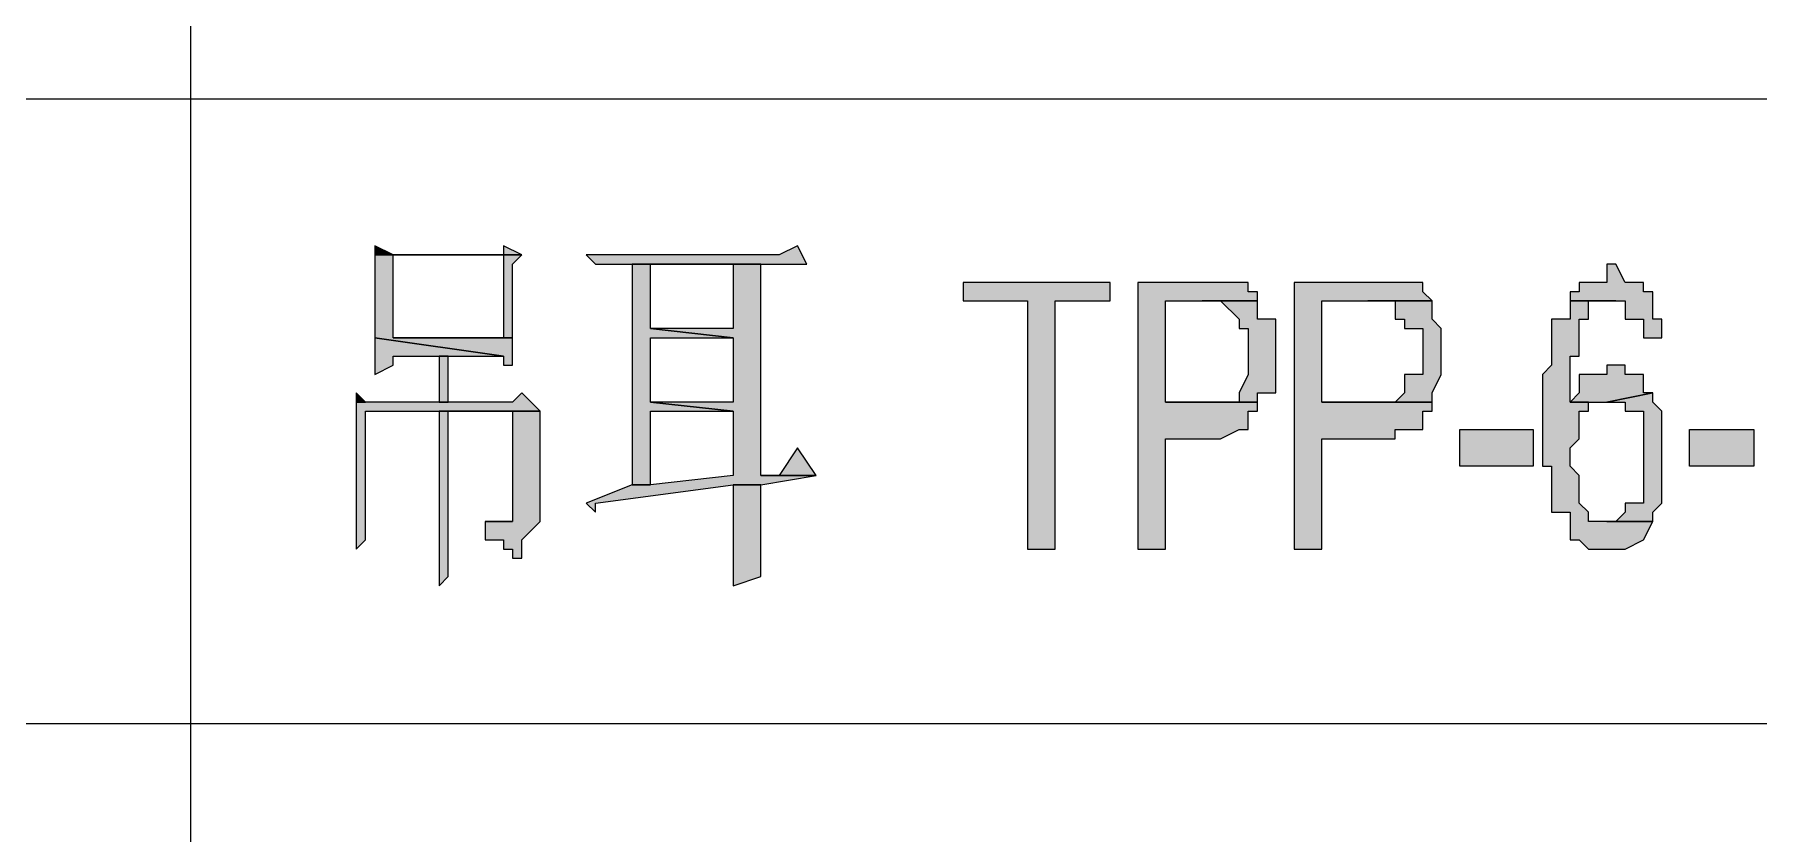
# Model space of a CAD drawing. Header units: millimetres. Extents: x 20 to 821, y 1 to 1134.
# Drawn here: x 616.5 to 650.25, y 368.79 to 384.44 of the extents above; entities that cross this region are included whole.
import ezdxf

# ---------------------------------------------------------------- set-up
doc = ezdxf.new("R2010")
doc.units = ezdxf.units.MM
doc.layers.add('1', color=7, linetype='Continuous')

msp = doc.modelspace()

# ---------------------------------------------------------------- hatches: boundary and pattern name
h = msp.add_hatch(color=0)
h.dxf.hatch_style = 2
h.paths.add_polyline_path([(623.16, 380.301732), (623.16, 380.121732), (623.52, 380.121732)])
h = msp.add_hatch(color=0)
h.dxf.hatch_style = 2
h.paths.add_polyline_path([(625.68, 380.301732), (625.68, 380.121732), (623.52, 380.121732), (623.16, 380.121732), (623.16, 379.941732), (623.16, 378.501732), (625.68, 378.141732), (625.68, 377.961732), (625.86, 377.961732), (625.86, 378.501732), (623.52, 378.501732), (623.52, 380.121732), (625.68, 380.121732), (626.04, 380.121732)])
h = msp.add_hatch(color=0)
h.dxf.hatch_style = 2
h.paths.add_polyline_path([(626.04, 380.121732), (625.68, 380.121732), (625.68, 378.501732), (623.52, 378.501732), (625.86, 378.501732), (625.86, 379.941732)])
h = msp.add_hatch(color=0)
h.dxf.hatch_style = 2
h.paths.add_polyline_path([(631.44, 380.301732), (631.08, 380.121732), (627.3, 380.121732), (627.48, 379.941732), (631.62, 379.941732)])
h = msp.add_hatch(color=0)
h.dxf.hatch_style = 2
h.paths.add_polyline_path([(630.72, 379.941732), (628.2, 379.941732), (630.18, 379.941732), (630.18, 378.681732), (628.56, 378.681732), (630.18, 378.501732), (630.18, 377.241732), (628.56, 377.241732), (630.18, 377.061732), (630.18, 375.801732), (628.56, 375.621732), (628.2, 375.621732), (627.3, 375.261732), (627.48, 375.081732), (627.48, 375.261732), (630.18, 375.621732), (630.72, 375.621732), (631.8, 375.801732), (630.72, 375.801732)])
h = msp.add_hatch(color=0)
h.dxf.hatch_style = 2
h.paths.add_polyline_path([(628.2, 379.941732), (628.2, 375.621732), (628.56, 375.621732), (628.56, 377.061732), (630.18, 377.061732), (628.56, 377.241732), (628.56, 378.501732), (630.18, 378.501732), (628.56, 378.681732), (628.56, 379.941732), (630.18, 379.941732)])
h = msp.add_hatch(color=0)
h.dxf.hatch_style = 2
h.paths.add_polyline_path([(647.46, 379.941732), (647.28, 379.941732), (647.28, 379.581732), (646.74, 379.581732), (646.74, 379.401732), (646.56, 379.401732), (646.56, 379.221732), (647.64, 379.221732), (647.64, 378.861732), (648, 378.861732), (648, 378.681732), (648, 378.501732), (648.36, 378.501732), (648.36, 378.861732), (648.18, 378.861732), (648.18, 379.221732), (648.18, 379.401732), (648, 379.401732), (648, 379.581732), (647.64, 379.581732)])
h = msp.add_hatch(color=0)
h.dxf.hatch_style = 2
h.paths.add_polyline_path([(637.56, 379.581732), (634.68, 379.581732), (634.68, 379.221732), (635.94, 379.221732), (635.94, 374.361732), (636.48, 374.361732), (636.48, 379.221732), (637.56, 379.221732)])
h = msp.add_hatch(color=0)
h.dxf.hatch_style = 2
h.paths.add_polyline_path([(639.36, 379.581732), (638.1, 379.581732), (638.1, 374.361732), (638.64, 374.361732), (638.64, 376.521732), (639.72, 376.521732), (640.08, 376.701732), (640.26, 376.701732), (640.26, 377.061732), (640.44, 377.061732), (640.44, 377.241732), (638.64, 377.241732), (638.64, 379.221732), (640.44, 379.221732), (640.44, 379.401732), (640.26, 379.401732), (640.26, 379.581732), (640.08, 379.581732)])
h = msp.add_hatch(color=0)
h.dxf.hatch_style = 2
h.paths.add_polyline_path([(642.6, 379.581732), (641.16, 379.581732), (641.16, 374.361732), (641.7, 374.361732), (641.7, 376.521732), (643.14, 376.521732), (643.14, 376.701732), (643.68, 376.701732), (643.68, 377.061732), (643.86, 377.061732), (643.86, 377.241732), (641.7, 377.241732), (641.7, 379.221732), (643.86, 379.221732), (643.68, 379.401732), (643.68, 379.581732), (643.32, 379.581732)])
h = msp.add_hatch(color=0)
h.dxf.hatch_style = 2
h.paths.add_polyline_path([(640.44, 379.221732), (639.36, 379.221732), (639.54, 379.221732), (639.72, 379.221732), (640.08, 378.861732), (640.08, 378.681732), (640.26, 378.681732), (640.26, 377.781732), (640.08, 377.421732), (640.08, 377.241732), (639.72, 377.241732), (639.54, 377.241732), (638.64, 377.241732), (640.44, 377.241732), (640.44, 377.421732), (640.8, 377.421732), (640.8, 378.861732), (640.44, 378.861732)])
h = msp.add_hatch(color=0)
h.dxf.hatch_style = 2
h.paths.add_polyline_path([(643.86, 379.221732), (642.6, 379.221732), (642.96, 379.221732), (643.14, 379.221732), (643.14, 378.861732), (643.32, 378.861732), (643.32, 378.681732), (643.68, 378.681732), (643.68, 378.501732), (643.68, 377.781732), (643.32, 377.781732), (643.32, 377.421732), (643.14, 377.241732), (642.96, 377.241732), (641.7, 377.241732), (643.86, 377.241732), (643.86, 377.421732), (644.04, 377.781732), (644.04, 378.681732), (643.86, 378.861732)])
h = msp.add_hatch(color=0)
h.dxf.hatch_style = 2
h.paths.add_polyline_path([(646.56, 379.221732), (646.56, 378.861732), (646.2, 378.861732), (646.2, 377.961732), (646.02, 377.781732), (646.02, 375.981732), (646.2, 375.981732), (646.2, 375.621732), (646.2, 375.081732), (646.56, 375.081732), (646.56, 374.541732), (646.74, 374.541732), (646.92, 374.361732), (647.64, 374.361732), (648, 374.541732), (648.18, 374.901732), (646.92, 374.901732), (646.92, 375.081732), (646.74, 375.261732), (646.74, 375.801732), (646.56, 375.981732), (646.56, 376.341732), (646.74, 376.521732), (646.74, 377.061732), (646.92, 377.061732), (646.92, 377.241732), (646.56, 377.241732), (646.56, 378.141732), (646.74, 378.141732), (646.74, 378.861732), (646.92, 378.861732), (646.92, 379.221732), (647.28, 379.221732), (647.46, 379.221732)])
h = msp.add_hatch(color=0)
h.dxf.hatch_style = 2
h.paths.add_polyline_path([(623.16, 378.501732), (623.16, 377.781732), (623.52, 377.961732), (623.52, 378.141732), (624.42, 378.141732), (625.68, 378.141732)])
h = msp.add_hatch(color=0)
h.dxf.hatch_style = 2
h.paths.add_polyline_path([(624.42, 377.241732), (624.6, 377.241732), (624.6, 378.141732), (624.42, 378.141732)])
h = msp.add_hatch(color=0)
h.dxf.hatch_style = 2
h.paths.add_polyline_path([(647.46, 377.961732), (647.28, 377.961732), (647.28, 377.781732), (646.74, 377.781732), (646.74, 377.421732), (646.56, 377.241732), (647.28, 377.241732), (648.18, 377.421732), (648, 377.421732), (648, 377.781732), (647.64, 377.781732), (647.64, 377.961732)])
h = msp.add_hatch(color=0)
h.dxf.hatch_style = 2
h.paths.add_polyline_path([(622.8, 377.421732), (622.8, 377.241732), (622.98, 377.241732)])
h = msp.add_hatch(color=0)
h.dxf.hatch_style = 2
h.paths.add_polyline_path([(626.04, 377.421732), (625.86, 377.241732), (622.8, 377.241732), (622.8, 377.061732), (622.8, 374.361732), (622.98, 374.541732), (622.98, 377.061732), (624.42, 377.061732), (626.4, 377.061732)])
h = msp.add_hatch(color=0)
h.dxf.hatch_style = 2
h.paths.add_polyline_path([(648.18, 377.421732), (647.28, 377.241732), (647.64, 377.241732), (647.64, 377.061732), (648, 377.061732), (648, 376.701732), (648, 375.261732), (647.64, 375.261732), (647.64, 375.081732), (647.46, 374.901732), (647.28, 374.901732), (648.18, 374.901732), (648.18, 375.081732), (648.36, 375.261732), (648.36, 377.061732), (648.18, 377.241732)])
h = msp.add_hatch(color=0)
h.dxf.hatch_style = 2
h.paths.add_polyline_path([(624.42, 377.061732), (624.42, 373.641732), (624.6, 373.821732), (624.6, 374.901732), (624.6, 375.081732), (624.6, 377.061732), (625.86, 377.061732)])
h = msp.add_hatch(color=0)
h.dxf.hatch_style = 2
h.paths.add_polyline_path([(626.4, 377.061732), (624.42, 377.061732), (625.86, 377.061732), (625.86, 374.901732), (625.32, 374.901732), (625.32, 374.541732), (625.68, 374.541732), (625.68, 374.361732), (625.86, 374.361732), (625.86, 374.181732), (626.04, 374.181732), (626.04, 374.541732), (626.4, 374.901732)])
h = msp.add_hatch(color=0)
h.dxf.hatch_style = 2
h.paths.add_polyline_path([(644.4, 375.981732), (644.4, 376.701732), (645.84, 376.701732), (645.84, 375.981732)])
h = msp.add_hatch(color=0)
h.dxf.hatch_style = 2
h.paths.add_polyline_path([(648.9, 375.981732), (648.9, 376.701732), (650.16, 376.701732), (650.16, 375.981732)])
h = msp.add_hatch(color=0)
h.dxf.hatch_style = 2
h.paths.add_polyline_path([(631.44, 376.341732), (631.08, 375.801732), (630.72, 375.801732), (631.8, 375.801732)])
h = msp.add_hatch(color=0)
h.dxf.hatch_style = 2
h.paths.add_polyline_path([(630.72, 375.621732), (630.18, 375.621732), (630.18, 375.261732), (630.18, 373.641732), (630.72, 373.821732)])
h = msp.add_hatch(color=0)
h.dxf.hatch_style = 2
h.paths.add_polyline_path([(625.32, 374.901732), (625.86, 374.901732), (625.68, 374.901732)])

# ---------------------------------------------------------------- linework, layer by layer
at = {"layer": '1', "color": 0, "lineweight": 25}
for points in [[(619.56, 89.781732), (619.56, 419.721732)], [(557.64, 383.181732), (821.16, 383.181732)], [(557.64, 370.941732), (821.16, 370.941732)]]:
    msp.add_lwpolyline(points, dxfattribs=at)
at = {"layer": '1', "color": 0, "lineweight": 5}
for points in [[(623.16, 380.301732), (623.16, 380.121732), (623.52, 380.121732), (623.16, 380.301732)], [(625.68, 380.301732), (625.68, 380.121732), (623.52, 380.121732), (623.16, 380.121732), (623.16, 379.941732), (623.16, 378.501732), (625.68, 378.141732), (625.68, 377.961732), (625.86, 377.961732), (625.86, 378.501732), (623.52, 378.501732), (623.52, 380.121732), (625.68, 380.121732), (626.04, 380.121732), (625.68, 380.301732)], [(626.04, 380.121732), (625.68, 380.121732), (625.68, 378.501732), (623.52, 378.501732), (625.86, 378.501732), (625.86, 379.941732), (626.04, 380.121732)], [(631.44, 380.301732), (631.08, 380.121732), (627.3, 380.121732), (627.48, 379.941732), (631.62, 379.941732), (631.44, 380.301732)], [(630.72, 379.941732), (628.2, 379.941732), (630.18, 379.941732), (630.18, 378.681732), (628.56, 378.681732), (630.18, 378.501732), (630.18, 377.241732), (628.56, 377.241732), (630.18, 377.061732), (630.18, 375.801732), (628.56, 375.621732), (628.2, 375.621732), (627.3, 375.261732), (627.48, 375.081732), (627.48, 375.261732), (630.18, 375.621732), (630.72, 375.621732), (631.8, 375.801732), (630.72, 375.801732), (630.72, 379.941732)], [(628.2, 379.941732), (628.2, 375.621732), (628.56, 375.621732), (628.56, 377.061732), (630.18, 377.061732), (628.56, 377.241732), (628.56, 378.501732), (630.18, 378.501732), (628.56, 378.681732), (628.56, 379.941732), (630.18, 379.941732), (628.2, 379.941732)], [(647.46, 379.941732), (647.28, 379.941732), (647.28, 379.581732), (646.74, 379.581732), (646.74, 379.401732), (646.56, 379.401732), (646.56, 379.221732), (647.64, 379.221732), (647.64, 378.861732), (648, 378.861732), (648, 378.681732), (648, 378.501732), (648.36, 378.501732), (648.36, 378.861732), (648.18, 378.861732), (648.18, 379.221732), (648.18, 379.401732), (648, 379.401732), (648, 379.581732), (647.64, 379.581732), (647.46, 379.941732)], [(637.56, 379.581732), (634.68, 379.581732), (634.68, 379.221732), (635.94, 379.221732), (635.94, 374.361732), (636.48, 374.361732), (636.48, 379.221732), (637.56, 379.221732), (637.56, 379.581732)], [(639.36, 379.581732), (638.1, 379.581732), (638.1, 374.361732), (638.64, 374.361732), (638.64, 376.521732), (639.72, 376.521732), (640.08, 376.701732), (640.26, 376.701732), (640.26, 377.061732), (640.44, 377.061732), (640.44, 377.241732), (638.64, 377.241732), (638.64, 379.221732), (640.44, 379.221732), (640.44, 379.401732), (640.26, 379.401732), (640.26, 379.581732), (640.08, 379.581732), (639.36, 379.581732)], [(642.6, 379.581732), (641.16, 379.581732), (641.16, 374.361732), (641.7, 374.361732), (641.7, 376.521732), (643.14, 376.521732), (643.14, 376.701732), (643.68, 376.701732), (643.68, 377.061732), (643.86, 377.061732), (643.86, 377.241732), (641.7, 377.241732), (641.7, 379.221732), (643.86, 379.221732), (643.68, 379.401732), (643.68, 379.581732), (643.32, 379.581732), (642.6, 379.581732)], [(640.44, 379.221732), (639.36, 379.221732), (639.54, 379.221732), (639.72, 379.221732), (640.08, 378.861732), (640.08, 378.681732), (640.26, 378.681732), (640.26, 377.781732), (640.08, 377.421732), (640.08, 377.241732), (639.72, 377.241732), (639.54, 377.241732), (639.54, 377.241732), (638.64, 377.241732), (640.44, 377.241732), (640.44, 377.421732), (640.8, 377.421732), (640.8, 378.861732), (640.44, 378.861732), (640.44, 379.221732)], [(643.86, 379.221732), (642.6, 379.221732), (642.96, 379.221732), (643.14, 379.221732), (643.14, 378.861732), (643.32, 378.861732), (643.32, 378.681732), (643.68, 378.681732), (643.68, 378.501732), (643.68, 377.781732), (643.32, 377.781732), (643.32, 377.421732), (643.14, 377.241732), (642.96, 377.241732), (642.96, 377.241732), (641.7, 377.241732), (643.86, 377.241732), (643.86, 377.421732), (644.04, 377.781732), (644.04, 378.681732), (643.86, 378.861732), (643.86, 379.221732)], [(646.56, 379.221732), (646.56, 378.861732), (646.2, 378.861732), (646.2, 377.961732), (646.02, 377.781732), (646.02, 375.981732), (646.2, 375.981732), (646.2, 375.621732), (646.2, 375.621732), (646.2, 375.081732), (646.56, 375.081732), (646.56, 374.541732), (646.74, 374.541732), (646.92, 374.361732), (647.64, 374.361732), (648, 374.541732), (648.18, 374.901732), (646.92, 374.901732), (646.92, 375.081732), (646.74, 375.261732), (646.74, 375.801732), (646.56, 375.981732), (646.56, 376.341732), (646.74, 376.521732), (646.74, 377.061732), (646.92, 377.061732), (646.92, 377.241732), (646.56, 377.241732), (646.56, 378.141732), (646.74, 378.141732), (646.74, 378.861732), (646.92, 378.861732), (646.92, 379.221732), (647.28, 379.221732), (647.46, 379.221732), (646.56, 379.221732)], [(623.16, 378.501732), (623.16, 377.781732), (623.52, 377.961732), (623.52, 378.141732), (624.42, 378.141732), (625.68, 378.141732), (623.16, 378.501732)], [(624.42, 377.241732), (624.6, 377.241732), (624.6, 378.141732), (624.42, 378.141732), (624.42, 377.241732)], [(647.46, 377.961732), (647.28, 377.961732), (647.28, 377.781732), (646.74, 377.781732), (646.74, 377.421732), (646.56, 377.241732), (647.28, 377.241732), (648.18, 377.421732), (648, 377.421732), (648, 377.781732), (647.64, 377.781732), (647.64, 377.961732), (647.46, 377.961732)], [(622.8, 377.421732), (622.8, 377.241732), (622.98, 377.241732), (622.8, 377.421732)], [(626.04, 377.421732), (625.86, 377.241732), (622.8, 377.241732), (622.8, 377.061732), (622.8, 374.361732), (622.98, 374.541732), (622.98, 377.061732), (624.42, 377.061732), (626.4, 377.061732), (626.04, 377.421732)], [(648.18, 377.421732), (647.28, 377.241732), (647.64, 377.241732), (647.64, 377.061732), (648, 377.061732), (648, 376.701732), (648, 375.261732), (647.64, 375.261732), (647.64, 375.081732), (647.46, 374.901732), (647.28, 374.901732), (648.18, 374.901732), (648.18, 375.081732), (648.36, 375.261732), (648.36, 377.061732), (648.18, 377.241732), (648.18, 377.421732)], [(624.42, 377.061732), (624.42, 373.641732), (624.6, 373.821732), (624.6, 374.901732), (624.6, 375.081732), (624.6, 377.061732), (625.86, 377.061732), (624.42, 377.061732)], [(626.4, 377.061732), (624.42, 377.061732), (625.86, 377.061732), (625.86, 374.901732), (625.32, 374.901732), (625.32, 374.541732), (625.68, 374.541732), (625.68, 374.361732), (625.86, 374.361732), (625.86, 374.181732), (626.04, 374.181732), (626.04, 374.541732), (626.4, 374.901732), (626.4, 377.061732)], [(644.4, 375.981732), (644.4, 376.701732), (645.84, 376.701732), (645.84, 375.981732), (644.4, 375.981732)], [(648.9, 375.981732), (648.9, 376.701732), (650.16, 376.701732), (650.16, 375.981732), (648.9, 375.981732)], [(631.44, 376.341732), (631.08, 375.801732), (630.72, 375.801732), (631.8, 375.801732), (631.44, 376.341732)], [(630.72, 375.621732), (630.18, 375.621732), (630.18, 375.261732), (630.18, 373.641732), (630.72, 373.821732), (630.72, 375.621732)], [(625.32, 374.901732), (625.86, 374.901732), (625.68, 374.901732), (625.32, 374.901732)]]:
    msp.add_lwpolyline(points, dxfattribs=at)

doc.saveas('drawing.dxf')
